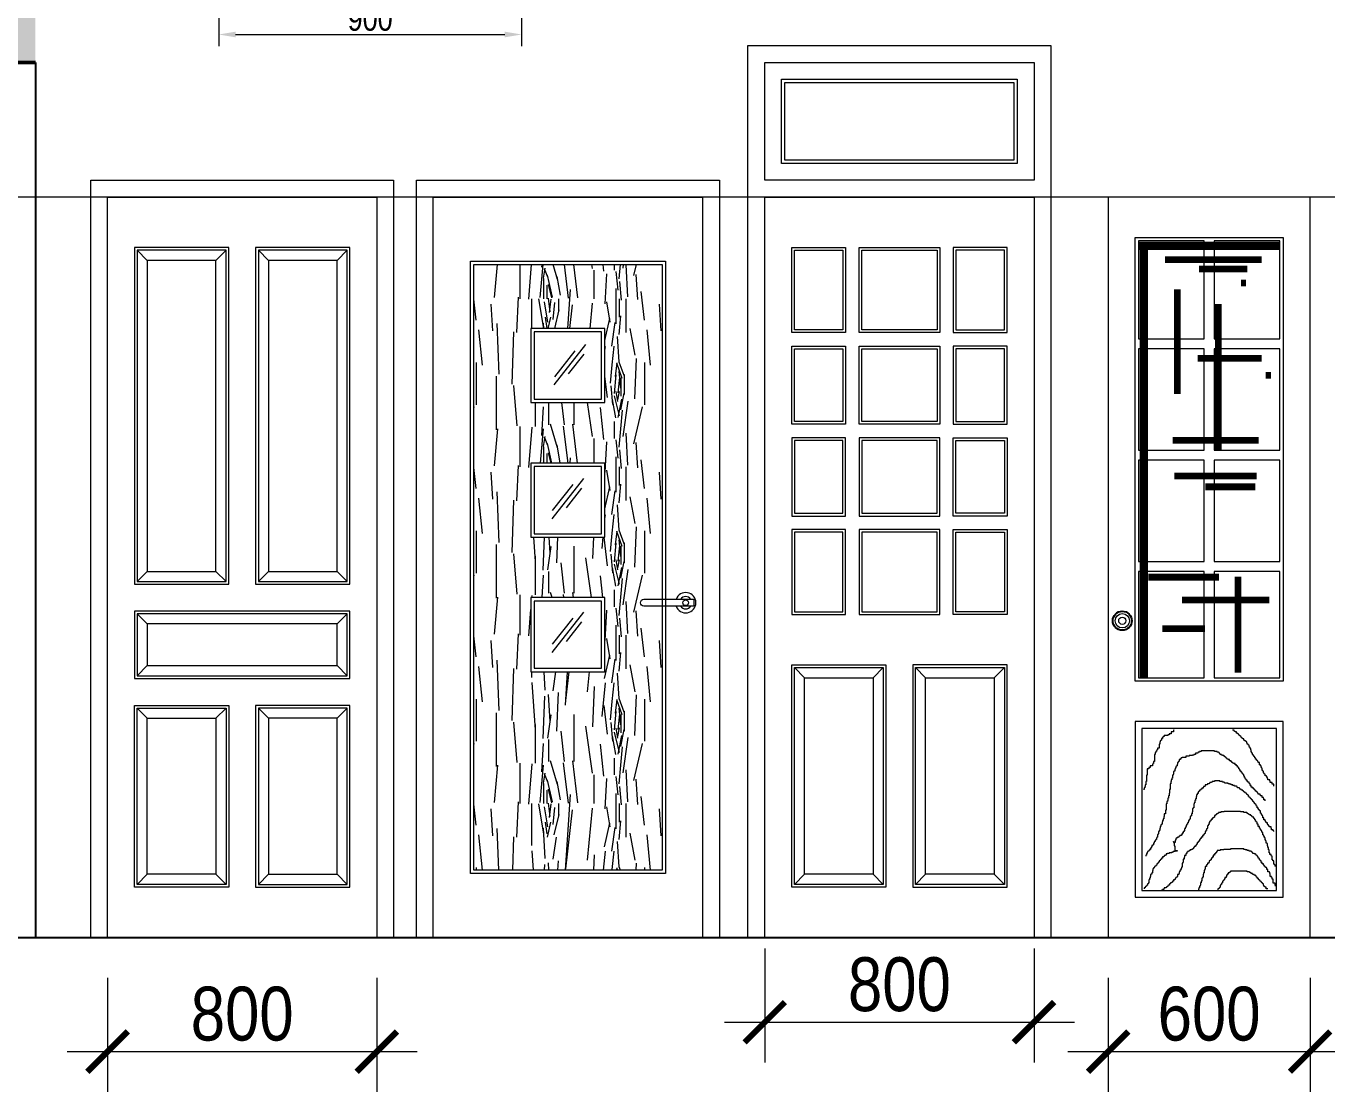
# Model space of a CAD drawing. Header units: millimetres. Extents: x -37049 to 129367, y 25385 to 90033.
# Drawn here: x 39262 to 43128, y 42807 to 45974 of the extents above; entities that cross this region are included whole.
import ezdxf

# ---------------------------------------------------------------- set-up
doc = ezdxf.new("R2010")
doc.units = ezdxf.units.MM
doc.header["$MEASUREMENT"] = 0
for name, color, linetype, lineweight in [('NCKHBAO', 191, 'Continuous', 13), ('NCUA', 4, 'Continuous', 20), ('NCUAKHBAO', 191, 'Continuous', 18), ('NCUAMANH', 32, 'Continuous', 9), ('NKT', 9, 'Continuous', 0), ('NMANH2', 35, 'Continuous', 9), ('NMANH3', 25, 'Continuous', 9), ('NSMANH1', 44, 'Continuous', 5), ('NTHAY2', 51, 'Continuous', 25), ('NTHEP', 7, 'Continuous', 20), ('Ntuong2', 150, 'Continuous', 50), ('NVDUNG', 143, 'Continuous', 13)]:
    doc.layers.add(name, color=color, linetype=linetype, lineweight=lineweight)
doc.styles.add('AVO', font='vhelvcn.ttf')
doc.dimstyles.new('100', dxfattribs={"dimscale": 0, "dimtxt": 160, "dimasz": 120, "dimexe": 120, "dimexo": 120, "dimgap": 30, "dimtad": 1, "dimdec": 0, "dimzin": 0, "dimdsep": 46, "dimtxsty": 'AVO', "dimblk1": 'ARCHTICK', "dimblk2": 'ARCHTICK', "dimsah": 1, "dimcen": -2, "dimdle": 120, "dimclrd": 256, "dimclre": 256, "dimclrt": 7, "dimadec": 0, "dimazin": 0, "dimtfac": 1, "dimtdec": 0, "dimtix": 1, "dimtmove": 2, "dimatfit": 3, "dimldrblk": 'ARCHTICK', "dimfxl": 0, "dimtolj": 1, "dimtzin": 0, "dimlwd": 0, "dimlwe": 0, "dimarcsym": 0})
doc.dimstyles.new('100 Snho', dxfattribs={"dimscale": 0, "dimtxt": 70, "dimasz": 50, "dimexe": 35, "dimexo": 35, "dimgap": 10, "dimtad": 1, "dimdec": 0, "dimzin": 0, "dimdsep": 46, "dimtxsty": 'AVO', "dimcen": -2, "dimdle": 50, "dimclrd": 256, "dimclre": 256, "dimclrt": 3, "dimadec": 0, "dimazin": 0, "dimtfac": 1, "dimtdec": 0, "dimtix": 1, "dimtmove": 2, "dimatfit": 1, "dimldrblk": 'ARCHTICK', "dimfxl": 0, "dimtolj": 1, "dimtzin": 0, "dimlwd": -1, "dimlwe": -1, "dimarcsym": 0})

# ---------------------------------------------------------------- blocks, each defined once
blk = doc.blocks.new('A$C7DD86590')
at = {"layer": 'NTHAY2'}
blk.add_hatch(color=256, dxfattribs=at).paths.add_polyline_path([(200, 200), (0, 200), (0, 0), (50, 0), (200, 0)])
at = {"layer": 'Ntuong2'}
for p, q in [((0, 200), (200, 200)), ((0, 0), (200, 0))]:
    blk.add_line(p, q, dxfattribs=at)
blk = doc.blocks.new('_ARCHTICK')
at = {"color": 0, "linetype": 'ByBlock', "const_width": 0.15}
blk.add_lwpolyline([(-0.5, -0.5), (0.5, 0.5)], dxfattribs=at)
blk = doc.blocks.new('*D173')
at = {"layer": 'DEFPOINTS', "color": 0}
for p in [(44597.4, 45466), (38756.7, 43266), (39090.1, 43266)]:
    blk.add_point(p, dxfattribs=at)
at = {"layer": 'NKT', "lineweight": 0}
for p, q in [((38756.7, 45586), (38756.7, 43146)), ((44477.4, 45466), (38636.7, 45466)), ((38970.1, 43266), (38636.7, 43266))]:
    blk.add_line(p, q, dxfattribs=at)
at = {"layer": 'NKT', "lineweight": 0, "xscale": 120, "yscale": 120, "zscale": 120}
for p, rotation in [((38756.7, 45466), 90), ((38756.7, 43266), 270)]:
    blk.add_blockref('_ARCHTICK', p, dxfattribs=dict(at, rotation=rotation))
at = {"layer": 'NKT', "color": 7, "insert": (38645, 44366), "char_height": 160, "attachment_point": 5, "rotation": 90, "style": 'AVO'}
blk.add_mtext('\\A1;2200', dxfattribs=at)
blk = doc.blocks.new('*D177')
at = {"layer": 'DEFPOINTS', "color": 0}
for p in [(39504.4, 43266), (40304.4, 43266), (40304.4, 42927.4)]:
    blk.add_point(p, dxfattribs=at)
at = {"layer": 'NKT', "lineweight": 0}
for p, q in [((39504.4, 43146), (39504.4, 42807.4)), ((40304.4, 43146), (40304.4, 42807.4)), ((39384.4, 42927.4), (40424.4, 42927.4))]:
    blk.add_line(p, q, dxfattribs=at)
at = {"layer": 'NKT', "lineweight": 0, "xscale": 120, "yscale": 120, "zscale": 120, "rotation": 180}
blk.add_blockref('_ARCHTICK', (39504.4, 42927.4), dxfattribs=at)
at = {"layer": 'NKT', "lineweight": 0, "xscale": 120, "yscale": 120, "zscale": 120}
blk.add_blockref('_ARCHTICK', (40304.4, 42927.4), dxfattribs=at)
at = {"layer": 'NKT', "color": 7, "insert": (39904.4, 43039.1), "char_height": 160, "attachment_point": 5, "style": 'AVO'}
blk.add_mtext('\\A1;800', dxfattribs=at)
blk = doc.blocks.new('*D178')
at = {"layer": 'DEFPOINTS', "color": 0}
for p in [(41457.2, 43353.3), (42257.2, 43353.3), (42257.2, 43014.7)]:
    blk.add_point(p, dxfattribs=at)
at = {"layer": 'NKT', "lineweight": 0}
for p, q in [((41457.2, 43233.3), (41457.2, 42894.7)), ((42257.2, 43233.3), (42257.2, 42894.7)), ((41337.2, 43014.7), (42377.2, 43014.7))]:
    blk.add_line(p, q, dxfattribs=at)
at = {"layer": 'NKT', "lineweight": 0, "xscale": 120, "yscale": 120, "zscale": 120, "rotation": 180}
blk.add_blockref('_ARCHTICK', (41457.2, 43014.7), dxfattribs=at)
at = {"layer": 'NKT', "lineweight": 0, "xscale": 120, "yscale": 120, "zscale": 120}
blk.add_blockref('_ARCHTICK', (42257.2, 43014.7), dxfattribs=at)
at = {"layer": 'NKT', "color": 7, "insert": (41857.2, 43126.4), "char_height": 160, "attachment_point": 5, "style": 'AVO'}
blk.add_mtext('\\A1;800', dxfattribs=at)
blk = doc.blocks.new('*D179')
at = {"layer": 'DEFPOINTS', "color": 0}
for p in [(42477.4, 43266), (43077.4, 43266), (43077.4, 42927.4)]:
    blk.add_point(p, dxfattribs=at)
at = {"layer": 'NKT', "lineweight": 0}
for p, q in [((42477.4, 43146), (42477.4, 42807.4)), ((43077.4, 43146), (43077.4, 42807.4)), ((42357.4, 42927.4), (43197.4, 42927.4))]:
    blk.add_line(p, q, dxfattribs=at)
at = {"layer": 'NKT', "lineweight": 0, "xscale": 120, "yscale": 120, "zscale": 120, "rotation": 180}
blk.add_blockref('_ARCHTICK', (42477.4, 42927.4), dxfattribs=at)
at = {"layer": 'NKT', "lineweight": 0, "xscale": 120, "yscale": 120, "zscale": 120}
blk.add_blockref('_ARCHTICK', (43077.4, 42927.4), dxfattribs=at)
at = {"layer": 'NKT', "color": 7, "insert": (42777.4, 43039.1), "char_height": 160, "attachment_point": 5, "style": 'AVO'}
blk.add_mtext('\\A1;600', dxfattribs=at)
blk = doc.blocks.new('A$C1F1B4075')
at = {"layer": 'NTHEP', "ltscale": 10000}
blk.add_lwpolyline([(10, 40.4), (158.4, 40.4), (158.4, 20.2), (10, 20.2, -0.414214), (0, 30.2), (0, 30.4, -0.414214)], format="xyb", close=True, dxfattribs=at)
blk.add_circle((134, 30.3), 8.5, dxfattribs=at)
for radius, start, end in [(30.3, 199.4609, 160.5391), (18.2, 33.5799, 146.4201), (18.2, 213.5799, 326.4201)]:
    blk.add_arc((134, 30.3), radius, start, end, dxfattribs=at)
blk = doc.blocks.new('A$C4F583141')
at = {"layer": 'NMANH3'}
for p, q in [((0, 0), (112.9, 144)), ((2.1, 29.3), (74.8, 122.1)), ((51.5, 39.4), (106.5, 109.4))]:
    blk.add_line(p, q, dxfattribs=at)
blk = doc.blocks.new('*D844')
at = {"layer": 'DEFPOINTS', "color": 0}
for p in [(39834.6, 46132.6), (40734.6, 46132.6), (40734.6, 45949.1)]:
    blk.add_point(p, dxfattribs=at)
at = {"layer": 'NKT'}
for p, q in [((39834.6, 46097.6), (39834.6, 45914.1)), ((40734.6, 46097.6), (40734.6, 45914.1)), ((39884.6, 45949.1), (40684.6, 45949.1))]:
    blk.add_line(p, q, dxfattribs=at)
for points in [[(39884.6, 45957.4), (39884.6, 45940.7), (39834.6, 45949.1)], [(40684.6, 45957.4), (40684.6, 45940.7), (40734.6, 45949.1)]]:
    blk.add_solid(points, dxfattribs=at)
at = {"layer": 'NKT', "color": 3, "insert": (40284.6, 45994.8), "char_height": 70, "attachment_point": 5, "style": 'AVO'}
blk.add_mtext('\\A1;900', dxfattribs=at)

msp = doc.modelspace()

# ---------------------------------------------------------------- hatches: boundary and pattern name
at = {"layer": 'NVDUNG', "lineweight": 0, "ltscale": 200}
h = msp.add_hatch(dxfattribs=at)
h.set_pattern_fill('WOOD8,_O', color=47, scale=500, angle=90, pattern_type=2)
h.set_pattern_definition([(79.6952, (-1531982.53, -1186183.812), (499.9974378, 3000.0004804), [55.9015, -5534.268]), (90, (-1531972.53, -1186128.8), (-500, 500), [55, -445]), (108.4349, (-1531972.53, -1186073.81), (-499.999202, 1000.000217), [47.434, -1533.7045]), (262.875, (-1531987.53, -1186028.81), (499.999141, 3500.00019), [40.3115, -3990.8175]), (264.8056, (-1531992.53, -1186068.81), (499.9976123, 5000.000335), [55.227, -5467.4535]), (284.0362, (-1531997.53, -1186123.81), (499.999029, -1500.000273), [61.8465, -1999.706]), (99.4623, (-1531982.53, -1186143.81), (-499.9990696, 2500.000387), [30.414, -3010.9675]), (83.6598, (-1531987.53, -1186113.81), (-500.0007895, -3999.9997013), [45.277, -4482.4155]), (275.7106, (-1531982.53, -1186068.81), (500.0006573, -4499.9997117), [50.2495, -4974.6885]), (258.6901, (-1531977.53, -1186118.81), (499.998816, 2000.000376), [25.495, -2524.0145]), (84.8056, (-1531977.53, -1186228.81), (-499.9976123, -5000.000335), [55.227, -5467.4535]), (78.6901, (-1531972.53, -1186173.81), (-499.998816, -2000.000376), [50.99, -2498.5195]), (90, (-1531962.53, -1186123.8), (-500, 500), [60, -440]), (110.556, (-1531962.53, -1186063.81), (-999.9979982, 2500.0009223), [42.72, -4229.282]), (93.8141, (-1531977.53, -1186023.812), (-500.003062, 6999.9996707), [75.1665, -7441.4815]), (84.8056, (-1531982.53, -1185948.81), (-499.9976123, -5000.000335), [55.227, -5467.4535]), (90, (-1531977.53, -1185893.8), (-500, 500), [55, -445]), (95.1944, (-1531977.53, -1186338.81), (-499.9976123, 5000.000335), [55.227, -5467.4535]), (84.8056, (-1531982.53, -1186283.81), (-499.9976123, -5000.000335), [55.227, -5467.4535]), (90, (-1531987.53, -1186338.8), (-500, 500), [30, -470]), (95.1944, (-1531987.53, -1186308.81), (-499.9976123, 5000.000335), [55.227, -5467.4535]), (90, (-1531992.53, -1186253.8), (-500, 500), [50, -450]), (100.3048, (-1531992.53, -1186203.812), (499.9974378, -3000.0004804), [55.9015, -5534.268]), (95.1944, (-1532002.53, -1186148.81), (-499.9976123, 5000.000335), [55.227, -5467.4535]), (84.8056, (-1532007.53, -1186093.81), (-499.9976123, -5000.000335), [55.227, -5467.4535]), (84.8056, (-1532002.53, -1186038.81), (-499.9976123, -5000.000335), [55.227, -5467.4535]), (81.8699, (-1531997.53, -1185983.81), (-499.999678, -2999.9998882), [70.7105, -3464.823]), (90, (-1531987.53, -1185913.8), (-500, 500), [75, -425]), (77.4712, (-1531687.53, -1185933.81), (499.9998015, 2500.0001602), [46.0975, -4563.6745]), (84.2894, (-1531677.53, -1185888.81), (-500.0006573, -4499.9997117), [50.2495, -4974.6885]), (98.1301, (-1531687.53, -1185933.81), (-499.999678, 2999.9998882), [35.3555, -3500.1785]), (99.4623, (-1531692.53, -1185898.81), (-499.9990696, 2500.000387), [60.8275, -2980.5535]), (90, (-1531702.53, -1186338.8), (-500, 500), [60, -440]), (80.5377, (-1531702.53, -1186278.81), (-499.9990696, -2500.000387), [30.414, -3010.9675]), (291.8014, (-1531697.53, -1186248.81), (-499.9999553, 1500.0001365), [26.926, -2665.6565]), (282.9946, (-1531687.53, -1186273.812), (-999.9987888, 4500.0003839), [66.7085, -6604.1235]), (82.875, (-1531687.53, -1185878.81), (-499.999141, -3500.00019), [40.3115, -3990.8175]), (97.125, (-1531687.53, -1185878.81), (-499.999141, 3500.00019), [40.3115, -3990.8175]), (90, (-1531692.53, -1186338.8), (-500, 500), [40, -460]), (284.0362, (-1531692.53, -1186298.81), (499.999029, -1500.000273), [41.231, -2020.322]), (86.6335, (-1531707.528, -1186228.812), (-500.00548168, -7999.999661), [85.147, -8429.5465]), (87.7094, (-1531702.528, -1186143.812), (-499.99787656, -12000.00006459), [125.1, -12384.896]), (93.1798, (-1531697.528, -1186018.812), (-499.99552116, 8500.00025135), [90.139, -8923.7395]), (99.4623, (-1531702.53, -1185928.81), (-499.9990696, 2500.000387), [91.2415, -2950.14]), (100.3048, (-1531657.53, -1186338.812), (499.9974378, -3000.0004804), [55.9015, -5534.268]), (105.9454, (-1531667.53, -1186283.81), (499.9999446, -2000.0000633), [72.801, -3567.254]), (90, (-1531687.53, -1186213.8), (-500, 500), [65, -435]), (81.8699, (-1531687.53, -1186148.81), (-499.999678, -2999.9998882), [70.7105, -3464.823]), (93.5763, (-1531677.528, -1186078.812), (-499.99535867, 7500.00032717), [80.156, -7935.4535]), (81.2538, (-1531682.53, -1185998.812), (500.0020985, 3499.9996682), [65.7645, -6510.7085]), (75.9638, (-1531672.53, -1185933.81), (-499.999029, -1500.000273), [61.8465, -1999.706]), (90, (-1531657.53, -1185873.8), (-500, 500), [35, -465]), (264.8056, (-1531707.53, -1186228.81), (499.9976123, 5000.000335), [110.4535, -5412.227]), (85.2364, (-1531737.53, -1186338.812), (-499.9957663, -5500.0004732), [120.416, -5900.3815]), (90, (-1531727.53, -1186218.8), (-500, 500), [115, -385]), (94.0856, (-1531727.53, -1186103.812), (-499.9980662, 6500.0000745), [140.3565, -6877.4775]), (90, (-1531737.53, -1185963.8), (-500, 500), [125, -375]), (97.125, (-1531632.53, -1186338.81), (-499.999141, 3500.00019), [120.934, -3910.195]), (96.3402, (-1531647.53, -1186218.81), (-500.0007895, 3999.9997013), [90.554, -4437.1385]), (87.5104, (-1531657.528, -1186128.812), (-500.00893264, -10999.99973985), [115.1085, -11395.756]), (83.4802, (-1531652.528, -1186013.812), (-1499.99976262, -12999.99989544), [176.139, -17437.776]), (93.0128, (-1531957.528, -1186338.812), (-500.00205244, 9000.00000585), [95.1315, -9418.0175]), (81.8699, (-1531962.53, -1186243.81), (-499.999678, -2999.9998882), [106.066, -3429.468]), (87.6141, (-1531947.528, -1186138.812), (-499.99138528, -11500.00026194), [120.104, -11890.308]), (100.6197, (-1531942.528, -1186018.812), (1000.00404156, -5499.9992023), [81.394, -8058.016]), (90, (-1531957.53, -1185938.8), (-500, 500), [100, -400]), (86.8202, (-1532017.528, -1186338.812), (-499.99552116, -8500.00025135), [90.139, -8923.7395]), (96.009, (-1532012.528, -1186248.812), (499.99965874, -4999.99987545), [95.525, -9456.9615]), (96.7098, (-1532022.528, -1186153.812), (499.99694062, -4500.00049888), [85.586, -8473.035]), (84.2894, (-1532032.53, -1186068.81), (-500.0006573, -4499.9997117), [100.499, -4924.439]), (77.9052, (-1532022.53, -1185968.812), (-1000.00336674, -4499.9993008), [71.589, -7087.3215]), (99.4623, (-1532007.53, -1185898.81), (-499.9990696, 2500.000387), [60.8275, -2980.5535]), (93.8141, (-1531922.53, -1186338.812), (-500.003062, 6999.9996707), [75.1665, -7441.4815]), (77.1957, (-1531927.528, -1186263.812), (-1500.00369384, -6499.99892344), [112.805, -11167.709]), (90, (-1531902.53, -1186153.8), (-500, 500), [125, -375]), (95.4403, (-1531902.528, -1186028.812), (499.99668562, -5500.0001561), [105.475, -10442.0365]), (96.7098, (-1531912.528, -1185923.812), (499.99694062, -4500.00049888), [85.586, -8473.035]), (90, (-1532052.53, -1186338.8), (-500, 500), [85, -415]), (98.1301, (-1532052.53, -1186253.81), (-499.999678, 2999.9998882), [141.4215, -3394.1125]), (87.6141, (-1532072.528, -1186113.812), (-499.99138528, -11500.00026194), [120.104, -11890.308]), (84.4725, (-1532067.528, -1185993.812), (999.99268983, 10500.0008597), [155.724, -15416.6875]), (96.8428, (-1531597.528, -1186338.812), (1000.00399896, -8499.99968274), [125.897, -12463.7815]), (90, (-1531612.53, -1186213.8), (-500, 500), [140, -360]), (86.3478, (-1531612.528, -1186073.812), (-999.993649265, -15500.00047111), [235.478, -23312.3455]), (90, (-1531772.53, -1186338.8), (-500, 500), [120, -380]), (94.7636, (-1531772.53, -1186218.812), (-499.9957663, 5500.0004732), [120.416, -5900.3815]), (88.1524, (-1531782.528, -1186098.812), (-499.99716989, -15000.00023215), [155.0805, -15352.982]), (87.2737, (-1531777.528, -1185943.812), (-499.99800886, -10000.0001475), [105.119, -10406.779]), (84.8056, (-1531852.53, -1186338.81), (-499.9976123, -5000.000335), [110.4535, -5412.227]), (90, (-1531842.53, -1186228.8), (-500, 500), [160, -340]), (91.9092, (-1531842.528, -1186068.812), (-500.01212054, 14499.99951579), [150.0835, -14858.2475]), (93.5763, (-1531847.528, -1185918.812), (-499.99535867, 7500.00032717), [80.156, -7935.4535])])
h.paths.add_polyline_path([(41152.3, 44250.8), (41098.1, 44250.8, -0.414214), (41088.1, 44260.8), (41088.1, 44261, -0.414214), (41098.1, 44271), (41152.3, 44271), (41152.3, 45266), (40592.3, 45266), (40592.3, 43466), (41152.3, 43466)])
h.paths.add_polyline_path([(40762.3, 44056), (40762.3, 44276), (40982.3, 44276), (40982.3, 44056)], flags=16)
h.paths.add_polyline_path([(40772.3, 44066), (40772.3, 44266), (40972.3, 44266), (40972.3, 44066)], flags=0)
h.paths.add_polyline_path([(40762.3, 44456), (40762.3, 44676), (40982.3, 44676), (40982.3, 44456)], flags=16)
h.paths.add_polyline_path([(40772.3, 44466), (40772.3, 44666), (40972.3, 44666), (40972.3, 44466)], flags=0)
h.paths.add_polyline_path([(40762.3, 44856), (40762.3, 45076), (40982.3, 45076), (40982.3, 44856)], flags=16)
h.paths.add_polyline_path([(40772.3, 44866), (40772.3, 45066), (40972.3, 45066), (40972.3, 44866)], flags=0)

# ---------------------------------------------------------------- linework, layer by layer
at = {"layer": 'NCKHBAO'}
for points in [[(41407.2, 43266), (41407.2, 45916), (42307.2, 45916), (42307.2, 43266)], [(39454.4, 43266), (39454.4, 45516), (40354.4, 45516), (40354.4, 43266)]]:
    msp.add_lwpolyline(points, dxfattribs=at)
at = {"layer": 'NCUA'}
for points in [[(41457.2, 45866.1), (42257.2, 45866.1), (42257.2, 45516), (41457.2, 45516)], [(41507.2, 45816.1), (42207.2, 45816.1), (42207.2, 45566), (41507.2, 45566)], [(42477.4, 43266), (43077.4, 43266), (43077.4, 45466), (42477.4, 45466)], [(42557.4, 45346), (42997.4, 45346), (42997.4, 44027.7), (42557.4, 44027.7)], [(39864.4, 45316), (39584.4, 45316), (39584.4, 44316), (39864.4, 44316)], [(40224.4, 45316), (39944.4, 45316), (39944.4, 44316), (40224.4, 44316)], [(41537.2, 45316), (41697.2, 45316), (41697.2, 45063.5), (41537.2, 45063.5)], [(41737.2, 45316), (41977.2, 45316), (41977.2, 45063.5), (41737.2, 45063.5)], [(42177.2, 45316), (42017.2, 45316), (42017.2, 45063.5), (42177.2, 45063.5)], [(41537.2, 45023.5), (41697.2, 45023.5), (41697.2, 44791), (41537.2, 44791)], [(41737.2, 45023.5), (41977.2, 45023.5), (41977.2, 44791), (41737.2, 44791)], [(42177.2, 45023.5), (42017.2, 45023.5), (42017.2, 44791), (42177.2, 44791)], [(41537.2, 44518.5), (41697.2, 44518.5), (41697.2, 44751), (41537.2, 44751)], [(41737.2, 44518.5), (41977.2, 44518.5), (41977.2, 44751), (41737.2, 44751)], [(42177.2, 44518.5), (42017.2, 44518.5), (42017.2, 44751), (42177.2, 44751)], [(41537.2, 44226), (41697.2, 44226), (41697.2, 44478.5), (41537.2, 44478.5)], [(41737.2, 44226), (41977.2, 44226), (41977.2, 44478.5), (41737.2, 44478.5)], [(42177.2, 44226), (42017.2, 44226), (42017.2, 44478.5), (42177.2, 44478.5)], [(40224.4, 44236), (39584.4, 44236), (39584.4, 44036), (40224.4, 44036)], [(41537.2, 44076), (41817.2, 44076), (41817.2, 43416), (41537.2, 43416)], [(42177.2, 44076), (41897.2, 44076), (41897.2, 43416), (42177.2, 43416)], [(39584.4, 43956), (39864.4, 43956), (39864.4, 43416), (39584.4, 43416)], [(40224.4, 43956), (39944.4, 43956), (39944.4, 43416), (40224.4, 43416)], [(42557.4, 43386), (42997.4, 43386), (42997.4, 43907.7), (42557.4, 43907.7)]]:
    msp.add_lwpolyline(points, close=True, dxfattribs=at)
for points in [[(39504.4, 45466), (39504.4, 45466), (40304.4, 45466), (40304.4, 43266), (39504.4, 43266), (39504.4, 45466)], [(41457.2, 43266), (41457.2, 45466), (42257.2, 45466), (42257.2, 43266), (41457.2, 43266), (41457.2, 43266)]]:
    msp.add_lwpolyline(points, dxfattribs=at)
at = {"layer": 'NCUA', "ltscale": 10000}
msp.add_lwpolyline([(40472.3, 43266), (40472.3, 45466), (41272.3, 45466), (41272.3, 43266), (40472.3, 43266)], dxfattribs=at)
for points in [[(40582.3, 45276), (41162.3, 45276), (41162.3, 43456), (40582.3, 43456)], [(40762.3, 44856), (40982.3, 44856), (40982.3, 45076), (40762.3, 45076)], [(40762.3, 44456), (40982.3, 44456), (40982.3, 44676), (40762.3, 44676)], [(40762.3, 44056), (40982.3, 44056), (40982.3, 44276), (40762.3, 44276)]]:
    msp.add_lwpolyline(points, close=True, dxfattribs=at)
at = {"layer": 'NCUAKHBAO', "ltscale": 10000}
msp.add_lwpolyline([(40422.3, 43266), (40422.3, 45516), (41322.3, 45516), (41322.3, 43266)], dxfattribs=at)
at = {"layer": 'NCUAMANH'}
for p, q in [((39622.4, 45278), (39592.4, 45308)), ((39826.4, 45278), (39856.4, 45308)), ((39982.4, 45278), (39952.4, 45308)), ((40186.4, 45278), (40216.4, 45308)), ((39622.4, 44354), (39592.4, 44324)), ((39826.4, 44354), (39856.4, 44324)), ((39982.4, 44354), (39952.4, 44324)), ((40186.4, 44354), (40216.4, 44324)), ((39622.4, 44198), (39592.4, 44228)), ((40186.4, 44198), (40216.4, 44228)), ((39622.4, 44074), (39592.4, 44044)), ((40186.4, 44074), (40216.4, 44044)), ((41575.2, 44038), (41545.2, 44068)), ((41779.2, 44038), (41809.2, 44068)), ((41935.2, 44038), (41905.2, 44068)), ((42139.2, 44038), (42169.2, 44068)), ((39592.4, 43948), (39622.4, 43918)), ((39826.4, 43918), (39856.4, 43948)), ((39982.4, 43918), (39952.4, 43948)), ((40216.4, 43948), (40186.4, 43918)), ((39592.4, 43424), (39622.4, 43454)), ((39826.4, 43454), (39856.4, 43424)), ((39982.4, 43454), (39952.4, 43424)), ((40216.4, 43424), (40186.4, 43454)), ((41575.2, 43454), (41545.2, 43424)), ((41779.2, 43454), (41809.2, 43424)), ((41935.2, 43454), (41905.2, 43424)), ((42139.2, 43454), (42169.2, 43424))]:
    msp.add_line(p, q, dxfattribs=at)
for points in [[(41517.2, 45806.1), (42197.2, 45806.1), (42197.2, 45576), (41517.2, 45576)], [(39856.4, 45308), (39592.4, 45308), (39592.4, 44324), (39856.4, 44324)], [(40216.4, 45308), (39952.4, 45308), (39952.4, 44324), (40216.4, 44324)], [(41545.2, 45308), (41689.2, 45308), (41689.2, 45071.5), (41545.2, 45071.5)], [(41745.2, 45308), (41969.2, 45308), (41969.2, 45071.5), (41745.2, 45071.5)], [(42169.2, 45308), (42025.2, 45308), (42025.2, 45071.5), (42169.2, 45071.5)], [(42762.4, 45336), (42567.4, 45336), (42567.4, 45045.1), (42762.4, 45045.1)], [(42987.4, 45336), (42792.4, 45336), (42792.4, 45045.1), (42987.4, 45045.1)], [(39826.4, 45278), (39622.4, 45278), (39622.4, 44354), (39826.4, 44354)], [(40186.4, 45278), (39982.4, 45278), (39982.4, 44354), (40186.4, 44354)], [(41545.2, 45015.5), (41689.2, 45015.5), (41689.2, 44799), (41545.2, 44799)], [(41745.2, 45015.5), (41969.2, 45015.5), (41969.2, 44799), (41745.2, 44799)], [(42169.2, 45015.5), (42025.2, 45015.5), (42025.2, 44799), (42169.2, 44799)], [(42762.4, 45015.1), (42567.4, 45015.1), (42567.4, 44714.3), (42762.4, 44714.3)], [(42987.4, 45015.1), (42792.4, 45015.1), (42792.4, 44714.3), (42987.4, 44714.3)], [(41545.2, 44526.5), (41689.2, 44526.5), (41689.2, 44743), (41545.2, 44743)], [(41745.2, 44526.5), (41969.2, 44526.5), (41969.2, 44743), (41745.2, 44743)], [(42169.2, 44526.5), (42025.2, 44526.5), (42025.2, 44743), (42169.2, 44743)], [(42762.4, 44684.3), (42567.4, 44684.3), (42567.4, 44383.5), (42762.4, 44383.5)], [(42987.4, 44684.3), (42792.4, 44684.3), (42792.4, 44383.5), (42987.4, 44383.5)], [(41545.2, 44234), (41689.2, 44234), (41689.2, 44470.5), (41545.2, 44470.5)], [(41745.2, 44234), (41969.2, 44234), (41969.2, 44470.5), (41745.2, 44470.5)], [(42169.2, 44234), (42025.2, 44234), (42025.2, 44470.5), (42169.2, 44470.5)], [(42762.4, 44353.5), (42567.4, 44353.5), (42567.4, 44037.7), (42762.4, 44037.7)], [(42987.4, 44353.5), (42792.4, 44353.5), (42792.4, 44037.7), (42987.4, 44037.7)], [(40216.4, 44228), (39592.4, 44228), (39592.4, 44044), (40216.4, 44044)], [(40186.4, 44198), (39622.4, 44198), (39622.4, 44074), (40186.4, 44074)], [(41545.2, 44068), (41809.2, 44068), (41809.2, 43424), (41545.2, 43424)], [(41905.2, 44068), (42169.2, 44068), (42169.2, 43424), (41905.2, 43424)], [(41575.2, 44038), (41779.2, 44038), (41779.2, 43454), (41575.2, 43454)], [(41935.2, 44038), (42139.2, 44038), (42139.2, 43454), (41935.2, 43454)], [(39592.4, 43948), (39856.4, 43948), (39856.4, 43424), (39592.4, 43424)], [(39622.4, 43918), (39826.4, 43918), (39826.4, 43454), (39622.4, 43454)], [(40216.4, 43948), (39952.4, 43948), (39952.4, 43424), (40216.4, 43424)], [(40186.4, 43918), (39982.4, 43918), (39982.4, 43454), (40186.4, 43454)], [(42577.4, 43406), (42977.4, 43406), (42977.4, 43887.7), (42577.4, 43887.7)]]:
    msp.add_lwpolyline(points, close=True, dxfattribs=at)
at = {"layer": 'NCUAMANH', "ltscale": 10000}
for points in [[(40592.3, 45266), (41152.3, 45266), (41152.3, 43466), (40592.3, 43466)], [(40772.3, 44866), (40972.3, 44866), (40972.3, 45066), (40772.3, 45066)], [(40772.3, 44466), (40972.3, 44466), (40972.3, 44666), (40772.3, 44666)], [(40772.3, 44066), (40972.3, 44066), (40972.3, 44266), (40772.3, 44266)]]:
    msp.add_lwpolyline(points, close=True, dxfattribs=at)
at = {"layer": 'NCUAMANH'}
for points in [[(42673.8, 43882), (42671.8, 43882), (42671.8, 43877), (42664.8, 43877), (42664.8, 43871.5), (42658.3, 43871.5), (42658.3, 43868.5), (42654.8, 43868.5), (42654.8, 43866.5), (42644.3, 43866.5), (42644.3, 43863), (42641.3, 43863), (42641.3, 43861.5), (42639.3, 43861.5), (42639.3, 43858), (42635.8, 43858), (42635.8, 43853), (42634.3, 43853), (42634.3, 43851), (42632.3, 43851), (42632.3, 43848), (42630.8, 43848), (42630.8, 43841), (42629.3, 43841), (42629.3, 43829), (42623.8, 43829), (42623.8, 43824), (42622.3, 43824), (42622.3, 43822), (42620.8, 43822), (42620.8, 43818.5), (42618.8, 43818.5), (42618.8, 43815.5), (42617.3, 43815.5), (42617.3, 43810), (42615.3, 43810), (42615.3, 43789.5), (42611.8, 43789.5), (42611.8, 43783), (42610.3, 43783), (42610.3, 43781), (42608.8, 43781), (42608.8, 43776), (42601.8, 43776), (42601.8, 43771), (42598.3, 43771), (42598.3, 43767.5), (42593.3, 43767.5), (42593.3, 43748.5), (42591.3, 43748.5), (42591.3, 43730), (42589.8, 43730), (42589.8, 43719.5), (42587.8, 43719.5), (42587.8, 43714.5), (42586.3, 43714.5), (42586.3, 43711), (42584.8, 43711), (42584.8, 43706), (42582.8, 43706)], [(42969.8, 43716), (42969.8, 43721.5), (42964.3, 43721.5), (42964.3, 43726.5), (42959.3, 43726.5), (42959.3, 43731.5), (42957.8, 43731.5), (42957.8, 43735), (42952.3, 43735), (42952.3, 43738.5), (42950.8, 43738.5), (42950.8, 43742), (42949.3, 43742), (42949.3, 43745.5), (42947.3, 43745.5), (42947.3, 43747), (42943.8, 43747), (42943.8, 43752), (42942.3, 43752), (42942.3, 43754), (42940.3, 43754), (42940.3, 43755.5), (42938.8, 43755.5), (42938.8, 43760.5), (42937.3, 43760.5), (42937.3, 43762.5), (42935.3, 43762.5), (42935.3, 43769), (42933.8, 43769), (42933.8, 43771), (42931.8, 43771), (42931.8, 43776), (42930.3, 43776), (42930.3, 43779.5), (42926.8, 43779.5), (42926.8, 43786.5), (42923.3, 43786.5), (42923.3, 43789.5), (42921.8, 43789.5), (42921.8, 43791.5), (42919.8, 43791.5), (42919.8, 43793), (42918.3, 43793), (42918.3, 43796.5), (42914.8, 43796.5), (42914.8, 43800), (42913.3, 43800), (42913.3, 43803.5), (42911.3, 43803.5), (42911.3, 43805), (42909.8, 43805), (42909.8, 43808.5), (42907.8, 43808.5), (42907.8, 43810), (42906.3, 43810), (42906.3, 43813.5), (42904.8, 43813.5), (42904.8, 43817), (42902.8, 43817), (42902.8, 43824), (42901.3, 43824), (42901.3, 43827.5), (42899.3, 43827.5), (42899.3, 43830.5), (42897.8, 43830.5), (42897.8, 43834), (42896.3, 43834), (42896.3, 43837.5), (42894.3, 43837.5), (42894.3, 43839.5), (42892.8, 43839.5), (42892.8, 43841), (42890.8, 43841), (42890.8, 43844.5), (42889.3, 43844.5), (42889.3, 43848), (42887.3, 43848), (42887.3, 43849.5), (42885.8, 43849.5), (42885.8, 43851), (42882.3, 43851), (42882.3, 43853), (42880.8, 43853), (42880.8, 43856.5), (42877.3, 43856.5), (42877.3, 43858), (42875.3, 43858), (42875.3, 43860), (42873.8, 43860), (42873.8, 43861.5), (42872.3, 43861.5), (42872.3, 43863), (42870.3, 43863), (42870.3, 43865), (42868.8, 43865), (42868.8, 43866.5), (42866.8, 43866.5), (42866.8, 43868.5), (42865.3, 43868.5), (42865.3, 43870), (42863.3, 43870), (42863.3, 43871.5), (42861.8, 43871.5), (42861.8, 43873.5), (42858.3, 43873.5), (42858.3, 43877), (42854.8, 43877), (42854.8, 43878.5), (42853.3, 43878.5), (42853.3, 43880.5), (42851.8, 43880.5), (42851.8, 43882), (42848.3, 43882), (42848.3, 43883.5)], [(42943.8, 43672), (42943.8, 43675), (42940.3, 43675), (42940.3, 43680.5), (42938.8, 43680.5), (42938.8, 43682), (42935.3, 43682), (42935.3, 43687), (42930.3, 43687), (42930.3, 43690.5), (42928.8, 43690.5), (42928.8, 43692.5), (42923.3, 43692.5), (42923.3, 43695.5), (42921.8, 43695.5), (42921.8, 43697.5), (42919.8, 43697.5), (42919.8, 43699), (42918.3, 43699), (42918.3, 43701), (42914.8, 43701), (42914.8, 43704), (42913.3, 43704), (42913.3, 43706), (42911.3, 43706), (42911.3, 43707.5), (42909.8, 43707.5), (42909.8, 43709.5), (42906.3, 43709.5), (42906.3, 43713), (42902.8, 43713), (42902.8, 43718), (42899.3, 43718), (42899.3, 43723), (42897.8, 43723), (42897.8, 43724.5), (42896.3, 43724.5), (42896.3, 43728), (42892.8, 43728), (42892.8, 43730), (42890.8, 43730), (42890.8, 43733.5), (42887.3, 43733.5), (42887.3, 43736.5), (42885.8, 43736.5), (42885.8, 43738.5), (42884.3, 43738.5), (42884.3, 43742), (42882.3, 43742), (42882.3, 43745.5), (42880.8, 43745.5), (42880.8, 43750.5), (42878.8, 43750.5), (42878.8, 43752), (42877.3, 43752), (42877.3, 43754), (42875.3, 43754), (42875.3, 43757), (42873.8, 43757), (42873.8, 43759), (42870.3, 43759), (42870.3, 43762.5), (42868.8, 43762.5), (42868.8, 43766), (42866.8, 43766), (42866.8, 43767.5), (42865.3, 43767.5), (42865.3, 43771), (42863.3, 43771), (42863.3, 43772.5), (42861.8, 43772.5), (42861.8, 43776), (42858.3, 43776), (42858.3, 43779.5), (42854.8, 43779.5), (42854.8, 43783), (42849.8, 43783), (42849.8, 43784.5), (42848.3, 43784.5), (42848.3, 43786.5), (42844.8, 43786.5), (42844.8, 43788), (42842.8, 43788), (42842.8, 43791.5), (42837.8, 43791.5), (42837.8, 43795), (42834.3, 43795), (42834.3, 43796.5), (42830.8, 43796.5), (42830.8, 43798), (42829.3, 43798), (42829.3, 43800), (42827.8, 43800), (42827.8, 43801.5), (42825.8, 43801.5), (42825.8, 43803.5), (42824.3, 43803.5), (42824.3, 43805), (42820.8, 43805), (42820.8, 43807), (42817.3, 43807), (42817.3, 43808.5), (42813.8, 43808.5), (42813.8, 43810), (42810.3, 43810), (42810.3, 43812), (42808.8, 43812), (42808.8, 43813.5), (42807.3, 43813.5), (42807.3, 43815.5), (42805.3, 43815.5), (42805.3, 43817), (42801.8, 43817), (42801.8, 43818.5), (42793.3, 43818.5), (42793.3, 43820.5), (42753.8, 43820.5), (42753.8, 43818.5), (42748.8, 43818.5), (42748.8, 43817), (42745.3, 43817), (42745.3, 43815.5), (42743.8, 43815.5), (42743.8, 43813.5), (42736.8, 43813.5), (42736.8, 43810), (42731.8, 43810), (42731.8, 43808.5), (42728.3, 43808.5), (42728.3, 43807), (42718.3, 43807), (42718.3, 43805), (42707.8, 43805), (42707.8, 43801.5), (42697.8, 43801.5), (42697.8, 43800), (42694.3, 43800), (42694.3, 43798), (42692.3, 43798), (42692.3, 43795), (42688.8, 43795), (42688.8, 43791.5), (42687.3, 43791.5), (42687.3, 43788), (42685.8, 43788), (42685.8, 43786.5), (42683.8, 43786.5), (42683.8, 43781), (42682.3, 43781), (42682.3, 43776), (42680.3, 43776), (42680.3, 43774.5), (42678.8, 43774.5), (42678.8, 43769), (42676.8, 43769), (42676.8, 43766), (42675.3, 43766), (42675.3, 43760.5), (42673.8, 43760.5), (42673.8, 43759), (42671.8, 43759), (42671.8, 43752), (42670.3, 43752), (42670.3, 43748.5), (42668.3, 43748.5), (42668.3, 43740), (42666.8, 43740), (42666.8, 43735), (42664.8, 43735), (42664.8, 43730), (42663.3, 43730), (42663.3, 43723), (42661.8, 43723), (42661.8, 43706), (42659.8, 43706), (42659.8, 43695.5), (42658.3, 43695.5), (42658.3, 43687), (42656.3, 43687), (42656.3, 43680.5), (42654.8, 43680.5), (42654.8, 43673.5), (42653.3, 43673.5), (42653.3, 43670), (42651.3, 43670), (42651.3, 43663), (42649.8, 43663), (42649.8, 43644.5), (42647.8, 43644.5), (42647.8, 43634), (42644.3, 43634), (42644.3, 43625.5), (42642.8, 43625.5), (42642.8, 43619), (42641.3, 43619), (42641.3, 43613.5), (42639.3, 43613.5), (42639.3, 43610), (42637.8, 43610), (42637.8, 43603.5), (42635.8, 43603.5), (42635.8, 43601.5), (42634.3, 43601.5), (42634.3, 43596.5), (42632.3, 43596.5), (42632.3, 43591.5), (42630.8, 43591.5), (42630.8, 43584.5), (42629.3, 43584.5), (42629.3, 43581), (42627.3, 43581), (42627.3, 43574.5), (42625.8, 43574.5), (42625.8, 43572.5), (42623.8, 43572.5), (42623.8, 43564), (42622.3, 43564), (42622.3, 43562.5), (42620.8, 43562.5), (42620.8, 43557), (42618.8, 43557), (42618.8, 43555.5), (42617.3, 43555.5), (42617.3, 43552), (42615.3, 43552), (42615.3, 43550.5), (42613.8, 43550.5), (42613.8, 43547), (42611.8, 43547), (42611.8, 43542), (42610.3, 43542), (42610.3, 43540), (42606.8, 43540), (42606.8, 43535), (42605.3, 43535), (42605.3, 43531.5), (42603.3, 43531.5), (42603.3, 43528), (42599.8, 43528), (42599.8, 43525), (42598.3, 43525), (42598.3, 43523), (42596.8, 43523), (42596.8, 43521.5), (42594.8, 43521.5), (42594.8, 43519.5), (42593.3, 43519.5), (42593.3, 43516), (42591.3, 43516), (42591.3, 43511), (42589.8, 43511), (42589.8, 43507.5)], [(42969.8, 43581), (42969.8, 43583), (42967.8, 43583), (42967.8, 43586.5), (42962.8, 43586.5), (42962.8, 43591.5), (42961.3, 43591.5), (42961.3, 43595), (42955.8, 43595), (42955.8, 43598.5), (42954.3, 43598.5), (42954.3, 43601.5), (42952.3, 43601.5), (42952.3, 43603.5), (42950.8, 43603.5), (42950.8, 43607), (42947.3, 43607), (42947.3, 43610), (42945.8, 43610), (42945.8, 43612), (42943.8, 43612), (42943.8, 43615.5), (42940.3, 43615.5), (42940.3, 43622), (42937.3, 43622), (42937.3, 43627.5), (42935.3, 43627.5), (42935.3, 43630.5), (42933.8, 43630.5), (42933.8, 43632.5), (42931.8, 43632.5), (42931.8, 43636), (42930.3, 43636), (42930.3, 43642.5), (42926.8, 43642.5), (42926.8, 43646), (42925.3, 43646), (42925.3, 43648), (42923.3, 43648), (42923.3, 43651.5), (42919.8, 43651.5), (42919.8, 43656.5), (42918.3, 43656.5), (42918.3, 43658), (42916.8, 43658), (42916.8, 43661.5), (42914.8, 43661.5), (42914.8, 43663), (42913.3, 43663), (42913.3, 43665), (42911.3, 43665), (42911.3, 43668.5), (42909.8, 43668.5), (42909.8, 43670), (42907.8, 43670), (42907.8, 43672), (42906.3, 43672), (42906.3, 43675), (42904.8, 43675), (42904.8, 43677), (42902.8, 43677), (42902.8, 43678.5), (42901.3, 43678.5), (42901.3, 43680.5), (42899.3, 43680.5), (42899.3, 43682), (42897.8, 43682), (42897.8, 43683.5), (42896.3, 43683.5), (42896.3, 43685.5), (42894.3, 43685.5), (42894.3, 43689), (42892.8, 43689), (42892.8, 43690.5), (42890.8, 43690.5), (42890.8, 43692.5), (42889.3, 43692.5), (42889.3, 43694), (42887.3, 43694), (42887.3, 43695.5), (42885.8, 43695.5), (42885.8, 43697.5), (42882.3, 43697.5), (42882.3, 43699), (42880.8, 43699), (42880.8, 43701), (42878.8, 43701), (42878.8, 43702.5), (42877.3, 43702.5), (42877.3, 43704), (42873.8, 43704), (42873.8, 43706), (42870.3, 43706), (42870.3, 43707.5), (42868.8, 43707.5), (42868.8, 43709.5), (42866.8, 43709.5), (42866.8, 43711), (42861.8, 43711), (42861.8, 43713), (42860.3, 43713), (42860.3, 43714.5), (42858.3, 43714.5), (42858.3, 43716), (42853.3, 43716), (42853.3, 43718), (42848.3, 43718), (42848.3, 43719.5), (42842.8, 43719.5), (42842.8, 43721.5), (42837.8, 43721.5), (42837.8, 43723), (42834.3, 43723), (42834.3, 43724.5), (42824.3, 43724.5), (42824.3, 43726.5), (42820.8, 43726.5), (42820.8, 43728), (42817.3, 43728), (42817.3, 43730), (42808.8, 43730), (42808.8, 43731.5), (42793.3, 43731.5), (42793.3, 43730), (42786.3, 43730), (42786.3, 43728), (42784.8, 43728), (42784.8, 43726.5), (42779.8, 43726.5), (42779.8, 43724.5), (42777.8, 43724.5), (42777.8, 43723), (42772.8, 43723), (42772.8, 43721.5), (42771.3, 43721.5), (42771.3, 43719.5), (42765.8, 43719.5), (42765.8, 43716), (42764.3, 43716), (42764.3, 43714.5), (42760.8, 43714.5), (42760.8, 43713), (42759.3, 43713), (42759.3, 43709.5), (42755.8, 43709.5), (42755.8, 43707.5), (42753.8, 43707.5), (42753.8, 43706), (42752.3, 43706), (42752.3, 43704), (42748.8, 43704), (42748.8, 43701), (42747.3, 43701), (42747.3, 43699), (42745.3, 43699), (42745.3, 43694), (42741.8, 43694), (42741.8, 43690.5), (42740.3, 43690.5), (42740.3, 43685.5), (42738.8, 43685.5), (42738.8, 43678.5), (42736.8, 43678.5), (42736.8, 43673.5), (42735.3, 43673.5), (42735.3, 43666.5), (42733.3, 43666.5), (42733.3, 43663), (42731.8, 43663), (42731.8, 43651.5), (42730.3, 43651.5), (42730.3, 43649.5), (42728.3, 43649.5), (42728.3, 43639.5), (42726.8, 43639.5), (42726.8, 43634), (42724.8, 43634), (42724.8, 43627.5), (42723.3, 43627.5), (42723.3, 43625.5), (42721.3, 43625.5), (42721.3, 43619), (42719.8, 43619), (42719.8, 43617), (42718.3, 43617), (42718.3, 43613.5), (42716.3, 43613.5), (42716.3, 43610), (42714.8, 43610), (42714.8, 43607), (42712.8, 43607), (42712.8, 43603.5), (42711.3, 43603.5), (42711.3, 43600), (42709.3, 43600), (42709.3, 43596.5), (42707.8, 43596.5), (42707.8, 43593), (42706.3, 43593), (42706.3, 43589.5), (42704.3, 43589.5), (42704.3, 43583), (42702.8, 43583), (42702.8, 43581), (42700.8, 43581), (42700.8, 43576), (42697.8, 43576), (42697.8, 43572.5), (42695.8, 43572.5), (42695.8, 43569), (42690.8, 43569), (42690.8, 43567.5), (42688.8, 43567.5), (42688.8, 43566), (42687.3, 43566), (42687.3, 43564), (42683.8, 43564), (42683.8, 43562.5), (42680.3, 43562.5), (42680.3, 43560.5), (42678.8, 43560.5), (42678.8, 43555.5), (42676.8, 43555.5), (42676.8, 43548.5), (42673.8, 43548.5), (42673.8, 43550.5), (42671.8, 43550.5), (42671.8, 43552), (42671.8, 43548.5), (42673.8, 43548.5), (42673.8, 43538.5), (42675.3, 43538.5), (42675.3, 43525), (42682.3, 43525), (42682.3, 43523), (42676.8, 43523), (42676.8, 43521.5), (42670.3, 43521.5), (42670.3, 43519.5), (42666.8, 43519.5), (42666.8, 43518), (42658.3, 43518), (42658.3, 43516), (42653.3, 43516), (42653.3, 43514.5), (42649.8, 43514.5), (42649.8, 43511), (42647.8, 43511), (42647.8, 43509.5), (42644.3, 43509.5), (42644.3, 43507.5), (42642.8, 43507.5), (42642.8, 43506), (42639.3, 43506), (42639.3, 43502.5), (42635.8, 43502.5), (42635.8, 43499), (42634.3, 43499), (42634.3, 43497.5), (42632.3, 43497.5), (42632.3, 43495.5), (42630.8, 43495.5), (42630.8, 43494), (42629.3, 43494), (42629.3, 43490.5), (42627.3, 43490.5), (42627.3, 43489), (42625.8, 43489), (42625.8, 43487), (42623.8, 43487), (42623.8, 43485.5), (42622.3, 43485.5), (42622.3, 43482), (42620.8, 43482), (42620.8, 43480.5), (42618.8, 43480.5), (42618.8, 43478.5), (42617.3, 43478.5), (42617.3, 43477), (42615.3, 43477), (42615.3, 43475), (42613.8, 43475), (42613.8, 43473.5), (42611.8, 43473.5), (42611.8, 43470), (42610.3, 43470), (42610.3, 43465), (42608.8, 43465), (42608.8, 43458), (42606.8, 43458), (42606.8, 43454.5), (42605.3, 43454.5), (42605.3, 43453), (42603.3, 43453), (42603.3, 43448), (42601.8, 43448), (42601.8, 43442.5), (42599.8, 43442.5), (42599.8, 43437.5), (42598.3, 43437.5), (42598.3, 43427.5), (42596.8, 43427.5), (42596.8, 43425.5), (42594.8, 43425.5), (42594.8, 43422), (42593.3, 43422), (42593.3, 43420.5), (42591.3, 43420.5), (42591.3, 43419), (42589.8, 43419), (42589.8, 43417), (42587.8, 43417), (42587.8, 43413.5), (42584.8, 43413.5), (42584.8, 43410.5)], [(42974.8, 43477), (42974.8, 43478.5), (42973.3, 43478.5), (42973.3, 43482), (42971.3, 43482), (42971.3, 43484), (42969.8, 43484), (42969.8, 43494), (42966.3, 43494), (42966.3, 43497.5), (42964.3, 43497.5), (42964.3, 43507.5), (42962.8, 43507.5), (42962.8, 43509.5), (42961.3, 43509.5), (42961.3, 43513), (42957.8, 43513), (42957.8, 43518), (42955.8, 43518), (42955.8, 43526.5), (42954.3, 43526.5), (42954.3, 43533.5), (42952.3, 43533.5), (42952.3, 43538.5), (42950.8, 43538.5), (42950.8, 43545.5), (42949.3, 43545.5), (42949.3, 43547), (42947.3, 43547), (42947.3, 43554), (42945.8, 43554), (42945.8, 43555.5), (42943.8, 43555.5), (42943.8, 43562.5), (42942.3, 43562.5), (42942.3, 43566), (42940.3, 43566), (42940.3, 43569), (42938.8, 43569), (42938.8, 43571), (42937.3, 43571), (42937.3, 43578), (42935.3, 43578), (42935.3, 43579.5), (42933.8, 43579.5), (42933.8, 43583), (42931.8, 43583), (42931.8, 43586.5), (42930.3, 43586.5), (42930.3, 43589.5), (42928.8, 43589.5), (42928.8, 43591.5), (42926.8, 43591.5), (42926.8, 43596.5), (42923.3, 43596.5), (42923.3, 43603.5), (42919.8, 43603.5), (42919.8, 43608.5), (42918.3, 43608.5), (42918.3, 43610), (42916.8, 43610), (42916.8, 43612), (42914.8, 43612), (42914.8, 43615.5), (42913.3, 43615.5), (42913.3, 43619), (42911.3, 43619), (42911.3, 43620.5), (42909.8, 43620.5), (42909.8, 43624), (42906.3, 43624), (42906.3, 43625.5), (42904.8, 43625.5), (42904.8, 43627.5), (42902.8, 43627.5), (42902.8, 43629), (42901.3, 43629), (42901.3, 43630.5), (42896.3, 43630.5), (42896.3, 43632.5), (42894.3, 43632.5), (42894.3, 43634), (42892.8, 43634), (42892.8, 43636), (42889.3, 43636), (42889.3, 43637.5), (42880.8, 43637.5), (42880.8, 43639.5), (42870.3, 43639.5), (42870.3, 43641), (42822.3, 43641), (42822.3, 43639.5), (42812.3, 43639.5), (42812.3, 43637.5), (42805.3, 43637.5), (42805.3, 43636), (42803.8, 43636), (42803.8, 43634), (42800.3, 43634), (42800.3, 43632.5), (42798.3, 43632.5), (42798.3, 43630.5), (42796.8, 43630.5), (42796.8, 43629), (42793.3, 43629), (42793.3, 43624), (42791.8, 43624), (42791.8, 43622), (42789.8, 43622), (42789.8, 43620.5), (42786.3, 43620.5), (42786.3, 43617), (42783.3, 43617), (42783.3, 43613.5), (42781.3, 43613.5), (42781.3, 43612), (42779.8, 43612), (42779.8, 43608.5), (42777.8, 43608.5), (42777.8, 43605), (42776.3, 43605), (42776.3, 43601.5), (42774.8, 43601.5), (42774.8, 43598.5), (42772.8, 43598.5), (42772.8, 43591.5), (42771.3, 43591.5), (42771.3, 43589.5), (42769.3, 43589.5), (42769.3, 43584.5), (42767.8, 43584.5), (42767.8, 43581), (42765.8, 43581), (42765.8, 43576), (42764.3, 43576), (42764.3, 43574.5), (42762.8, 43574.5), (42762.8, 43572.5), (42760.8, 43572.5), (42760.8, 43569), (42757.3, 43569), (42757.3, 43564), (42753.8, 43564), (42753.8, 43560.5), (42752.3, 43560.5), (42752.3, 43559), (42750.8, 43559), (42750.8, 43557), (42748.8, 43557), (42748.8, 43554), (42747.3, 43554), (42747.3, 43550.5), (42745.3, 43550.5), (42745.3, 43548.5), (42741.8, 43548.5), (42741.8, 43543.5), (42740.3, 43543.5), (42740.3, 43542), (42738.8, 43542), (42738.8, 43540), (42736.8, 43540), (42736.8, 43536.5), (42733.3, 43536.5), (42733.3, 43535), (42731.8, 43535), (42731.8, 43531.5), (42730.3, 43531.5), (42730.3, 43530), (42728.3, 43530), (42728.3, 43528), (42724.8, 43528), (42724.8, 43526.5), (42721.3, 43526.5), (42721.3, 43525), (42718.3, 43525), (42718.3, 43523), (42716.3, 43523), (42716.3, 43521.5), (42712.8, 43521.5), (42712.8, 43519.5), (42711.3, 43519.5), (42711.3, 43516), (42709.3, 43516), (42709.3, 43514.5), (42707.8, 43514.5), (42707.8, 43509.5), (42704.3, 43509.5), (42704.3, 43504.5), (42702.8, 43504.5), (42702.8, 43499), (42700.8, 43499), (42700.8, 43490.5), (42699.3, 43490.5), (42699.3, 43487), (42697.8, 43487), (42697.8, 43475), (42695.8, 43475), (42695.8, 43472), (42694.3, 43472), (42694.3, 43468.5), (42692.3, 43468.5), (42692.3, 43465), (42690.8, 43465), (42690.8, 43461.5), (42688.8, 43461.5), (42688.8, 43456.5), (42687.3, 43456.5), (42687.3, 43453), (42683.8, 43453), (42683.8, 43448), (42682.3, 43448), (42682.3, 43446), (42680.3, 43446), (42680.3, 43444.5), (42678.8, 43444.5), (42678.8, 43442.5), (42676.8, 43442.5), (42676.8, 43439.5), (42675.3, 43439.5), (42675.3, 43437.5), (42671.8, 43437.5), (42671.8, 43434), (42668.3, 43434), (42668.3, 43431), (42666.8, 43431), (42666.8, 43429), (42663.3, 43429), (42663.3, 43427.5), (42661.8, 43427.5), (42661.8, 43425.5), (42659.8, 43425.5), (42659.8, 43422), (42656.3, 43422), (42656.3, 43420.5), (42654.8, 43420.5), (42654.8, 43419), (42653.3, 43419), (42653.3, 43417), (42651.3, 43417), (42651.3, 43415.5), (42649.8, 43415.5), (42649.8, 43413.5), (42644.3, 43413.5), (42644.3, 43412), (42642.8, 43412), (42642.8, 43408.5), (42639.3, 43408.5), (42639.3, 43407), (42635.8, 43407), (42635.8, 43405), (42630.8, 43405)], [(42974.8, 43419), (42974.8, 43422), (42973.3, 43422), (42973.3, 43427.5), (42967.8, 43427.5), (42967.8, 43439.5), (42964.3, 43439.5), (42964.3, 43444.5), (42962.8, 43444.5), (42962.8, 43448), (42959.3, 43448), (42959.3, 43456.5), (42957.8, 43456.5), (42957.8, 43460), (42955.8, 43460), (42955.8, 43461.5), (42952.3, 43461.5), (42952.3, 43468.5), (42949.3, 43468.5), (42949.3, 43473.5), (42947.3, 43473.5), (42947.3, 43475), (42943.8, 43475), (42943.8, 43477), (42942.3, 43477), (42942.3, 43480.5), (42940.3, 43480.5), (42940.3, 43482), (42938.8, 43482), (42938.8, 43485.5), (42935.3, 43485.5), (42935.3, 43489), (42931.8, 43489), (42931.8, 43494), (42930.3, 43494), (42930.3, 43495.5), (42928.8, 43495.5), (42928.8, 43497.5), (42926.8, 43497.5), (42926.8, 43501), (42925.3, 43501), (42925.3, 43502.5), (42923.3, 43502.5), (42923.3, 43506), (42921.8, 43506), (42921.8, 43507.5), (42919.8, 43507.5), (42919.8, 43509.5), (42918.3, 43509.5), (42918.3, 43511), (42916.8, 43511), (42916.8, 43513), (42914.8, 43513), (42914.8, 43514.5), (42911.3, 43514.5), (42911.3, 43516), (42907.8, 43516), (42907.8, 43518), (42906.3, 43518), (42906.3, 43519.5), (42904.8, 43519.5), (42904.8, 43521.5), (42901.3, 43521.5), (42901.3, 43523), (42896.3, 43523), (42896.3, 43525), (42890.8, 43525), (42890.8, 43526.5), (42884.3, 43526.5), (42884.3, 43528), (42880.8, 43528), (42880.8, 43530), (42841.3, 43530), (42841.3, 43528), (42820.8, 43528), (42820.8, 43526.5), (42810.3, 43526.5), (42810.3, 43525), (42801.8, 43525), (42801.8, 43523), (42800.3, 43523), (42800.3, 43519.5), (42798.3, 43519.5), (42798.3, 43518), (42796.8, 43518), (42796.8, 43514.5), (42793.3, 43514.5), (42793.3, 43511), (42789.8, 43511), (42789.8, 43504.5), (42786.3, 43504.5), (42786.3, 43502.5), (42784.8, 43502.5), (42784.8, 43501), (42783.3, 43501), (42783.3, 43497.5), (42781.3, 43497.5), (42781.3, 43495.5), (42779.8, 43495.5), (42779.8, 43494), (42777.8, 43494), (42777.8, 43490.5), (42776.3, 43490.5), (42776.3, 43487), (42772.8, 43487), (42772.8, 43484), (42771.3, 43484), (42771.3, 43482), (42769.3, 43482), (42769.3, 43477), (42765.8, 43477), (42765.8, 43470), (42764.3, 43470), (42764.3, 43466.5), (42762.8, 43466.5), (42762.8, 43458), (42760.8, 43458), (42760.8, 43454.5), (42759.3, 43454.5), (42759.3, 43446), (42757.3, 43446), (42757.3, 43442.5), (42755.8, 43442.5), (42755.8, 43434), (42753.8, 43434), (42753.8, 43429), (42752.3, 43429), (42752.3, 43422), (42750.8, 43422), (42750.8, 43419), (42748.8, 43419), (42748.8, 43413.5), (42747.3, 43413.5), (42747.3, 43408.5), (42745.3, 43408.5)], [(42952.3, 43410.5), (42947.3, 43410.5), (42947.3, 43415.5), (42943.8, 43415.5), (42943.8, 43417), (42942.3, 43417), (42942.3, 43419), (42940.3, 43419), (42940.3, 43422), (42938.8, 43422), (42938.8, 43425.5), (42937.3, 43425.5), (42937.3, 43427.5), (42935.3, 43427.5), (42935.3, 43429), (42933.8, 43429), (42933.8, 43431), (42931.8, 43431), (42931.8, 43432.5), (42930.3, 43432.5), (42930.3, 43434), (42928.8, 43434), (42928.8, 43436), (42926.8, 43436), (42926.8, 43437.5), (42925.3, 43437.5), (42925.3, 43439.5), (42923.3, 43439.5), (42923.3, 43442.5), (42919.8, 43442.5), (42919.8, 43446), (42918.3, 43446), (42918.3, 43448), (42916.8, 43448), (42916.8, 43449.5), (42914.8, 43449.5), (42914.8, 43451.5), (42911.3, 43451.5), (42911.3, 43453), (42907.8, 43453), (42907.8, 43454.5), (42906.3, 43454.5), (42906.3, 43456.5), (42902.8, 43456.5), (42902.8, 43458), (42899.3, 43458), (42899.3, 43460), (42896.3, 43460), (42896.3, 43461.5), (42890.8, 43461.5), (42890.8, 43463), (42841.3, 43463), (42841.3, 43461.5), (42839.8, 43461.5), (42839.8, 43460), (42837.8, 43460), (42837.8, 43458), (42834.3, 43458), (42834.3, 43454.5), (42830.8, 43454.5), (42830.8, 43451.5), (42829.3, 43451.5), (42829.3, 43448), (42827.8, 43448), (42827.8, 43444.5), (42824.3, 43444.5), (42824.3, 43439.5), (42822.3, 43439.5), (42822.3, 43437.5), (42820.8, 43437.5), (42820.8, 43436), (42819.3, 43436), (42819.3, 43434), (42817.3, 43434), (42817.3, 43429), (42815.8, 43429), (42815.8, 43427.5), (42813.8, 43427.5), (42813.8, 43424), (42812.3, 43424), (42812.3, 43422), (42810.3, 43422), (42810.3, 43417), (42808.8, 43417), (42808.8, 43413.5), (42807.3, 43413.5), (42807.3, 43412), (42805.3, 43412), (42805.3, 43410.5), (42803.8, 43410.5), (42803.8, 43407)]]:
    msp.add_lwpolyline(points, dxfattribs=at)
at = {"layer": 'NMANH2'}
for points, const_width in [([(42567.4, 45321.6), (42987.4, 45321.6)], 25), ([(42583.6, 45321.6), (42583.6, 44037.7)], 25), ([(42646.5, 45279.9), (42933.4, 45279.9)], 20), ([(42747.8, 45252.3), (42890.6, 45252.3)], 20), ([(42683.3, 45192.4), (42683.3, 44881.4)], 20), ([(42872.2, 45210.9), (42887.4, 45210.9)], 20), ([(42805, 44715.7), (42805, 45148.3)], 20), ([(42743.2, 44987.2), (42933.4, 44987.2)], 20), ([(42945.9, 44936.6), (42961.1, 44936.6)], 20), ([(42669.5, 44743.3), (42924.2, 44743.3)], 20), ([(42674.1, 44637.5), (42918.3, 44637.5)], 20), ([(42766.2, 44605.3), (42915, 44605.3)], 20), ([(42597.1, 44336.9), (42806.3, 44336.9)], 20), ([(42863, 44338.4), (42863, 44053.1)], 20), ([(42697.1, 44269.4), (42956.5, 44269.4)], 20), ([(42638.2, 44183.9), (42765.3, 44183.9)], 20)]:
    msp.add_lwpolyline(points, dxfattribs=dict(at, const_width=const_width))
at = {"layer": 'NSMANH1'}
for radius in [21.3, 10.8]:
    msp.add_circle((42519.5, 44207.4), radius, dxfattribs=at)
at = {"layer": 'NTHAY2'}
for p, q in [((39290.1, 45866), (39290.1, 43266)), ((39032.5, 43266), (57064.8, 43266)), ((42109.1, 43266), (43077.4, 43266))]:
    msp.add_line(p, q, dxfattribs=at)
msp.add_circle((42519.5, 44207.4), 28.3, dxfattribs=at)

# ---------------------------------------------------------------- block references
at = {"layer": 'NKT', "ltscale": 10000}
msp.add_blockref('A$C1F1B4075', (41088.1, 44230.6), dxfattribs=at)
at = {"layer": 'NMANH3', "xscale": 0.8333333332557231, "yscale": 0.8333333332557231, "zscale": 0.8333333333333333}
for p in [(40831.4, 44908), (40825.1, 44510.2), (40825.1, 44113.2)]:
    msp.add_blockref('A$C4F583141', p, dxfattribs=at)
at = {"layer": 'NTHAY2'}
msp.add_blockref('A$C7DD86590', (39090.1, 45866), dxfattribs=at)

# ---------------------------------------------------------------- dimensions: what is measured, and where the dimension line sits
at = {"layer": 'NKT', "ltscale": 100}
dim = msp.add_linear_dim(base=(40734.6, 45949.1), p1=(39834.6, 46132.6), p2=(40734.6, 46132.6), dimstyle='100 Snho', override={"dimscale": 1}, dxfattribs=at)
dim.commit()
dim.dimension.update_dxf_attribs({"geometry": '*D844', "text_midpoint": (40284.6, 45994.8)})
at = {"layer": 'NKT'}
dim = msp.add_linear_dim(base=(38756.7, 43266), p1=(44597.4, 45466), p2=(39090.1, 43266), angle=90, dimstyle='100', override={"dimscale": 1}, dxfattribs=at)
dim.commit()
dim.dimension.update_dxf_attribs({"geometry": '*D173', "text_midpoint": (38645, 44366)})
for base, p1, p2, picture, middle in [((42257.2, 43014.7), (41457.2, 43353.3), (42257.2, 43353.3), '*D178', (41857.2, 43126.4)), ((40304.4, 42927.4), (39504.4, 43266), (40304.4, 43266), '*D177', (39904.4, 43039.1)), ((43077.4, 42927.4), (42477.4, 43266), (43077.4, 43266), '*D179', (42777.4, 43039.1))]:
    dim = msp.add_linear_dim(base=base, p1=p1, p2=p2, dimstyle='100', override={"dimscale": 1}, dxfattribs=at)
    dim.commit()
    dim.dimension.update_dxf_attribs({"geometry": picture, "text_midpoint": middle})

doc.saveas('drawing.dxf')
